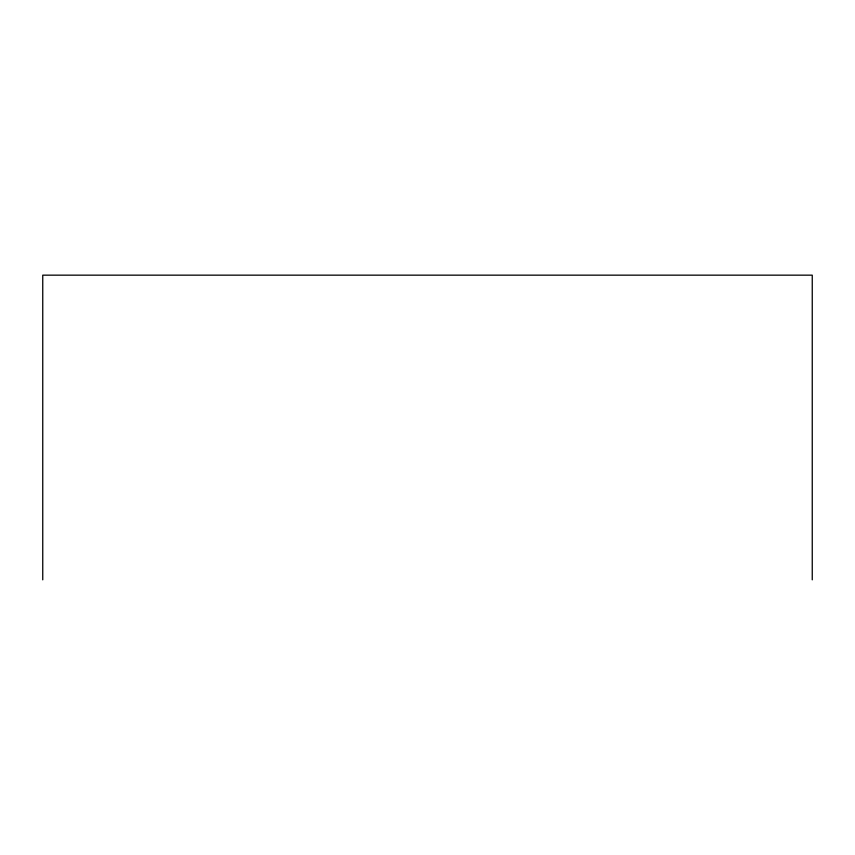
<?xml version="1.0" encoding="UTF-8"?>
<svg xmlns="http://www.w3.org/2000/svg" width="855" height="855" viewBox="0 0 855 855"><rect width="100%" height="100%" fill="white"/><g stroke="black" fill="none" stroke-linecap="round" stroke-linejoin="round"><path stroke-width="1.28" d="M812.25 579.84L812.25 275.16L42.75 275.16L42.75 579.84"/></g></svg>
